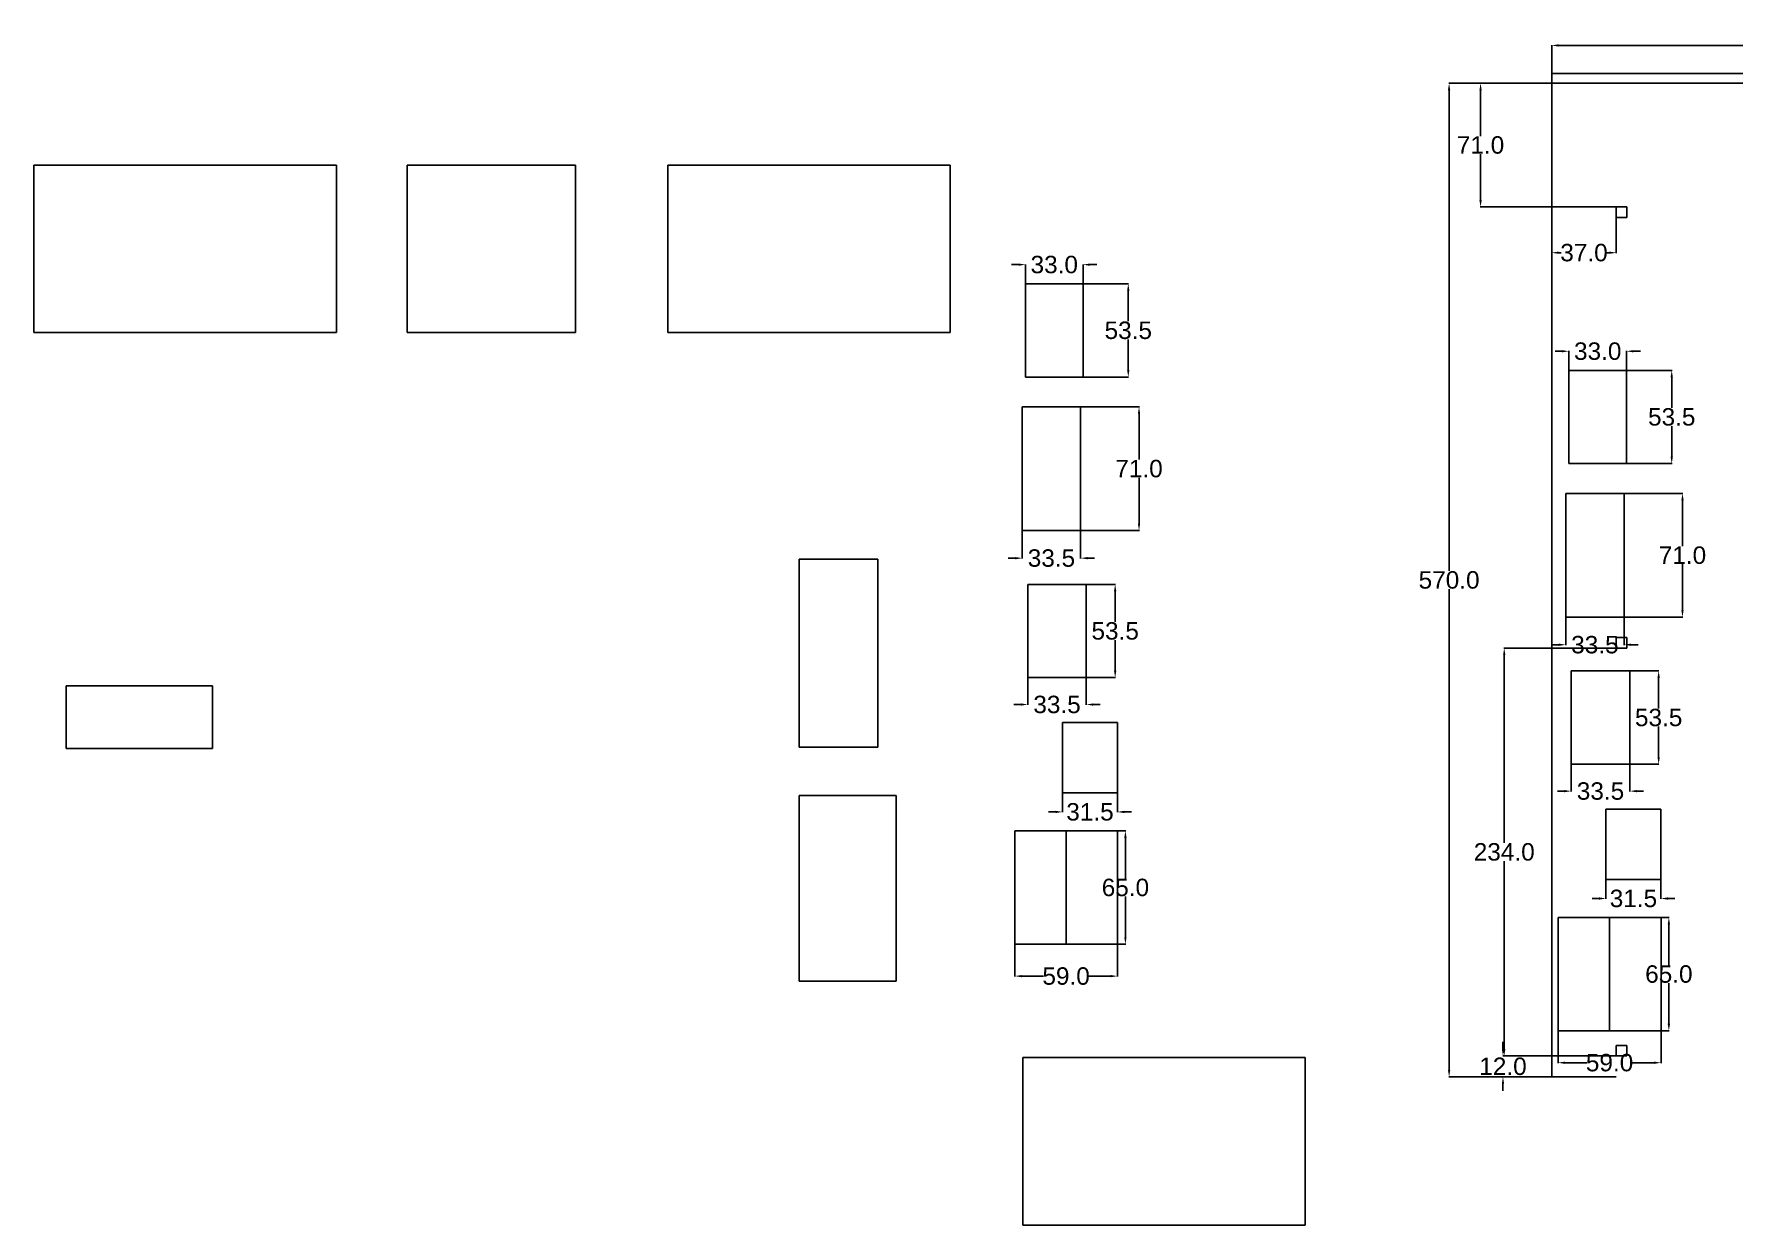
# Model space of a CAD drawing. Header units: inches. Extents: x -870 to 1892, y -713 to 598.
# Drawn here: x -870 to 105, y -85 to 598 of the extents above; entities that cross this region are included whole.
import ezdxf

# ---------------------------------------------------------------- set-up
doc = ezdxf.new("R2010")
doc.units = ezdxf.units.IN
doc.header["$MEASUREMENT"] = 0
for name, color, linetype in [('pillars', 130, 'Continuous'), ('Racks', 140, 'Continuous'), ('Shearing Machine', 100, 'Continuous'), ('Table', 40, 'Continuous'), ('Temprory Storage', 190, 'Continuous'), ('Text', 7, 'Continuous'), ('Walls', 1, 'Continuous')]:
    doc.layers.add(name, color=color, linetype=linetype)
doc.styles.get("Standard").update_dxf_attribs({"font": 'arial.ttf'})
doc.dimstyles.get("Standard").update_dxf_attribs({"dimtxt": 10, "dimasz": 4, "dimexe": 0.18, "dimexo": 0.0625, "dimgap": 0.09, "dimtad": 0, "dimtih": 1, "dimtoh": 1, "dimdec": 1, "dimzin": 0, "dimdsep": 46, "dimtxsty": 'Standard', "dimcen": 0.09, "dimadec": 0, "dimazin": 0, "dimtfac": 1, "dimtdec": 1, "dimtofl": 0, "dimtmove": 0, "dimatfit": 3, "dimfxl": 1, "dimtolj": 1, "dimtzin": 0, "dimarcsym": 0})

# ---------------------------------------------------------------- blocks, each defined once
blk = doc.blocks.new('*D1')
at = {"layer": 'Defpoints', "color": 0, "transparency": 16777216}
for p in [(-58.87, 570), (0, 570), (0, 0)]:
    blk.add_point(p, dxfattribs=at)
at = {"layer": 'Text', "color": 0, "lineweight": -2, "transparency": 16777216}
for p, q in [((-0.06, 570), (-59.05, 570)), ((-58.87, 566), (-58.87, 290.2)), ((-58.87, 4), (-58.87, 279.8)), ((-0.06, 0), (-59.05, 0))]:
    blk.add_line(p, q, dxfattribs=at)
at = {"layer": 'Text', "color": 0, "transparency": 16777216}
for points in [[(-59.54, 566), (-58.2, 566), (-58.87, 570)], [(-59.54, 4), (-58.2, 4), (-58.87, 0)]]:
    blk.add_solid(points, dxfattribs=at)
at = {"layer": 'Text', "color": 0, "transparency": 16777216, "insert": (-58.87, 285), "char_height": 10, "attachment_point": 5}
blk.add_mtext('\\A1;570.0', dxfattribs=at)
blk = doc.blocks.new('*D2')
at = {"layer": 'Defpoints', "color": 0, "transparency": 16777216}
for p in [(706, 591.66), (0, 570), (706, 570)]:
    blk.add_point(p, dxfattribs=at)
at = {"layer": 'Text', "color": 0, "lineweight": -2, "transparency": 16777216}
for p, q in [((0, 570.06), (0, 591.84)), ((4, 591.66), (336.1, 591.66)), ((702, 591.66), (369.9, 591.66)), ((706, 570.06), (706, 591.84))]:
    blk.add_line(p, q, dxfattribs=at)
at = {"layer": 'Text', "color": 0, "transparency": 16777216}
for points in [[(4, 592.33), (4, 591), (0, 591.66)], [(702, 592.33), (702, 591), (706, 591.66)]]:
    blk.add_solid(points, dxfattribs=at)
at = {"layer": 'Text', "color": 0, "transparency": 16777216, "insert": (353, 591.66), "char_height": 10, "attachment_point": 5}
blk.add_mtext('\\A1;706.0', dxfattribs=at)
blk = doc.blocks.new('*D3')
at = {"layer": 'Defpoints', "color": 0, "transparency": 16777216}
for p in [(-249.04, 141.1), (-244.53, 141.1), (-249.04, 76.1)]:
    blk.add_point(p, dxfattribs=at)
at = {"layer": 'Text', "color": 0, "lineweight": -2, "transparency": 16777216}
for p, q in [((-248.98, 141.1), (-244.35, 141.1)), ((-244.53, 137.1), (-244.53, 113.8)), ((-244.53, 80.1), (-244.53, 103.4)), ((-248.98, 76.1), (-244.35, 76.1))]:
    blk.add_line(p, q, dxfattribs=at)
at = {"layer": 'Text', "color": 0, "transparency": 16777216}
for points in [[(-245.2, 137.1), (-243.86, 137.1), (-244.53, 141.1)], [(-245.2, 80.1), (-243.86, 80.1), (-244.53, 76.1)]]:
    blk.add_solid(points, dxfattribs=at)
at = {"layer": 'Text', "color": 0, "transparency": 16777216, "insert": (-244.53, 108.6), "char_height": 10, "attachment_point": 5}
blk.add_mtext('\\A1;65.0', dxfattribs=at)
blk = doc.blocks.new('*D4')
at = {"layer": 'Defpoints', "color": 0, "transparency": 16777216}
for p in [(-308.04, 76.1), (-249.04, 76.1), (-249.04, 57.78)]:
    blk.add_point(p, dxfattribs=at)
at = {"layer": 'Text', "color": 0, "lineweight": -2, "transparency": 16777216}
for p, q in [((-308.04, 76.04), (-308.04, 57.6)), ((-249.04, 76.04), (-249.04, 57.6)), ((-304.04, 57.78), (-291.6, 57.78)), ((-253.04, 57.78), (-265.48, 57.78))]:
    blk.add_line(p, q, dxfattribs=at)
at = {"layer": 'Text', "color": 0, "transparency": 16777216}
for points in [[(-304.04, 58.44), (-304.04, 57.11), (-308.04, 57.78)], [(-253.04, 58.44), (-253.04, 57.11), (-249.04, 57.78)]]:
    blk.add_solid(points, dxfattribs=at)
at = {"layer": 'Text', "color": 0, "transparency": 16777216, "insert": (-278.54, 57.78), "char_height": 10, "attachment_point": 5}
blk.add_mtext('\\A1;59.0', dxfattribs=at)
blk = doc.blocks.new('*D5')
at = {"layer": 'Defpoints', "color": 0, "transparency": 16777216}
for p in [(-280.6, 162.95), (-249.1, 162.95), (-249.1, 151.97)]:
    blk.add_point(p, dxfattribs=at)
at = {"layer": 'Text', "color": 0, "lineweight": -2, "transparency": 16777216}
for p, q in [((-280.6, 162.89), (-280.6, 151.79)), ((-249.1, 162.89), (-249.1, 151.79)), ((-284.6, 151.97), (-288.6, 151.97)), ((-245.1, 151.97), (-241.1, 151.97))]:
    blk.add_line(p, q, dxfattribs=at)
at = {"layer": 'Text', "color": 0, "transparency": 16777216}
for points in [[(-284.6, 152.64), (-284.6, 151.3), (-280.6, 151.97)], [(-245.1, 152.64), (-245.1, 151.3), (-249.1, 151.97)]]:
    blk.add_solid(points, dxfattribs=at)
at = {"layer": 'Text', "color": 0, "transparency": 16777216, "insert": (-264.85, 151.97), "char_height": 10, "attachment_point": 5}
blk.add_mtext('\\A1;31.5', dxfattribs=at)
blk = doc.blocks.new('*D6')
at = {"layer": 'Defpoints', "color": 0, "transparency": 16777216}
for p in [(-266.99, 282.51), (-250.39, 282.51), (-266.99, 229.01)]:
    blk.add_point(p, dxfattribs=at)
at = {"layer": 'Text', "color": 0, "lineweight": -2, "transparency": 16777216}
for p, q in [((-266.93, 282.51), (-250.21, 282.51)), ((-250.39, 278.51), (-250.39, 260.96)), ((-250.39, 233.01), (-250.39, 250.56)), ((-266.93, 229.01), (-250.21, 229.01))]:
    blk.add_line(p, q, dxfattribs=at)
at = {"layer": 'Text', "color": 0, "transparency": 16777216}
for points in [[(-251.06, 278.51), (-249.72, 278.51), (-250.39, 282.51)], [(-251.06, 233.01), (-249.72, 233.01), (-250.39, 229.01)]]:
    blk.add_solid(points, dxfattribs=at)
at = {"layer": 'Text', "color": 0, "transparency": 16777216, "insert": (-250.39, 255.76), "char_height": 10, "attachment_point": 5}
blk.add_mtext('\\A1;53.5', dxfattribs=at)
blk = doc.blocks.new('*D7')
at = {"layer": 'Defpoints', "color": 0, "transparency": 16777216}
for p in [(-300.49, 229.01), (-266.99, 229.01), (-266.99, 213.57)]:
    blk.add_point(p, dxfattribs=at)
at = {"layer": 'Text', "color": 0, "lineweight": -2, "transparency": 16777216}
for p, q in [((-300.49, 228.95), (-300.49, 213.39)), ((-266.99, 228.95), (-266.99, 213.39)), ((-304.49, 213.57), (-308.49, 213.57)), ((-262.99, 213.57), (-258.99, 213.57))]:
    blk.add_line(p, q, dxfattribs=at)
at = {"layer": 'Text', "color": 0, "transparency": 16777216}
for points in [[(-304.49, 214.24), (-304.49, 212.91), (-300.49, 213.57)], [(-262.99, 214.24), (-262.99, 212.91), (-266.99, 213.57)]]:
    blk.add_solid(points, dxfattribs=at)
at = {"layer": 'Text', "color": 0, "transparency": 16777216, "insert": (-283.74, 213.57), "char_height": 10, "attachment_point": 5}
blk.add_mtext('\\A1;33.5', dxfattribs=at)
blk = doc.blocks.new('*D8')
at = {"layer": 'Defpoints', "color": 0, "transparency": 16777216}
for p in [(-303.7, 313.37), (-270.2, 313.37), (-270.2, 297.54)]:
    blk.add_point(p, dxfattribs=at)
at = {"layer": 'Text', "color": 0, "lineweight": -2, "transparency": 16777216}
for p, q in [((-303.7, 313.31), (-303.7, 297.36)), ((-270.2, 313.31), (-270.2, 297.36)), ((-307.7, 297.54), (-311.7, 297.54)), ((-266.2, 297.54), (-262.2, 297.54))]:
    blk.add_line(p, q, dxfattribs=at)
at = {"layer": 'Text', "color": 0, "transparency": 16777216}
for points in [[(-307.7, 298.2), (-307.7, 296.87), (-303.7, 297.54)], [(-266.2, 298.2), (-266.2, 296.87), (-270.2, 297.54)]]:
    blk.add_solid(points, dxfattribs=at)
at = {"layer": 'Text', "color": 0, "transparency": 16777216, "insert": (-286.95, 297.54), "char_height": 10, "attachment_point": 5}
blk.add_mtext('\\A1;33.5', dxfattribs=at)
blk = doc.blocks.new('*D9')
at = {"layer": 'Defpoints', "color": 0, "transparency": 16777216}
for p in [(-270.2, 384.37), (-236.72, 384.37), (-270.2, 313.37)]:
    blk.add_point(p, dxfattribs=at)
at = {"layer": 'Text', "color": 0, "lineweight": -2, "transparency": 16777216}
for p, q in [((-270.14, 384.37), (-236.54, 384.37)), ((-236.72, 380.37), (-236.72, 354.07)), ((-236.72, 317.37), (-236.72, 343.67)), ((-270.14, 313.37), (-236.54, 313.37))]:
    blk.add_line(p, q, dxfattribs=at)
at = {"layer": 'Text', "color": 0, "transparency": 16777216}
for points in [[(-237.38, 380.37), (-236.05, 380.37), (-236.72, 384.37)], [(-237.38, 317.37), (-236.05, 317.37), (-236.72, 313.37)]]:
    blk.add_solid(points, dxfattribs=at)
at = {"layer": 'Text', "color": 0, "transparency": 16777216, "insert": (-236.72, 348.87), "char_height": 10, "attachment_point": 5}
blk.add_mtext('\\A1;71.0', dxfattribs=at)
blk = doc.blocks.new('*D10')
at = {"layer": 'Defpoints', "color": 0, "transparency": 16777216}
for p in [(-268.83, 454.95), (-242.88, 454.95), (-268.83, 401.45)]:
    blk.add_point(p, dxfattribs=at)
at = {"layer": 'Text', "color": 0, "lineweight": -2, "transparency": 16777216}
for p, q in [((-268.77, 454.95), (-242.7, 454.95)), ((-242.88, 450.95), (-242.88, 433.4)), ((-242.88, 405.45), (-242.88, 423)), ((-268.77, 401.45), (-242.7, 401.45))]:
    blk.add_line(p, q, dxfattribs=at)
at = {"layer": 'Text', "color": 0, "transparency": 16777216}
for points in [[(-243.55, 450.95), (-242.21, 450.95), (-242.88, 454.95)], [(-243.55, 405.45), (-242.21, 405.45), (-242.88, 401.45)]]:
    blk.add_solid(points, dxfattribs=at)
at = {"layer": 'Text', "color": 0, "transparency": 16777216, "insert": (-242.88, 428.2), "char_height": 10, "attachment_point": 5}
blk.add_mtext('\\A1;53.5', dxfattribs=at)
blk = doc.blocks.new('*D11')
at = {"layer": 'Defpoints', "color": 0, "transparency": 16777216}
for p in [(-268.83, 465.91), (-301.83, 454.95), (-268.83, 454.95)]:
    blk.add_point(p, dxfattribs=at)
at = {"layer": 'Text', "color": 0, "lineweight": -2, "transparency": 16777216}
for p, q in [((-305.83, 465.91), (-309.83, 465.91)), ((-301.83, 455.01), (-301.83, 466.09)), ((-268.83, 455.01), (-268.83, 466.09)), ((-264.83, 465.91), (-260.83, 465.91))]:
    blk.add_line(p, q, dxfattribs=at)
at = {"layer": 'Text', "color": 0, "transparency": 16777216}
for points in [[(-305.83, 466.57), (-305.83, 465.24), (-301.83, 465.91)], [(-264.83, 466.57), (-264.83, 465.24), (-268.83, 465.91)]]:
    blk.add_solid(points, dxfattribs=at)
at = {"layer": 'Text', "color": 0, "transparency": 16777216, "insert": (-285.33, 465.91), "char_height": 10, "attachment_point": 5}
blk.add_mtext('\\A1;33.0', dxfattribs=at)
blk = doc.blocks.new('*D24')
at = {"layer": 'Defpoints', "color": 0, "transparency": 16777216}
for p in [(62.66, 91.43), (67.17, 91.43), (62.66, 26.43)]:
    blk.add_point(p, dxfattribs=at)
at = {"layer": 'Text', "color": 0, "lineweight": -2, "transparency": 16777216}
for p, q in [((62.72, 91.43), (67.35, 91.43)), ((67.17, 87.43), (67.17, 64.13)), ((67.17, 30.43), (67.17, 53.74)), ((62.72, 26.43), (67.35, 26.43))]:
    blk.add_line(p, q, dxfattribs=at)
at = {"layer": 'Text', "color": 0, "transparency": 16777216}
for points in [[(66.5, 87.43), (67.83, 87.43), (67.17, 91.43)], [(66.5, 30.43), (67.83, 30.43), (67.17, 26.43)]]:
    blk.add_solid(points, dxfattribs=at)
at = {"layer": 'Text', "color": 0, "transparency": 16777216, "insert": (67.17, 58.93), "char_height": 10, "attachment_point": 5}
blk.add_mtext('\\A1;65.0', dxfattribs=at)
blk = doc.blocks.new('*D25')
at = {"layer": 'Defpoints', "color": 0, "transparency": 16777216}
for p in [(3.66, 26.43), (62.66, 26.43), (62.66, 8.11)]:
    blk.add_point(p, dxfattribs=at)
at = {"layer": 'Text', "color": 0, "lineweight": -2, "transparency": 16777216}
for p, q in [((3.66, 26.37), (3.66, 7.93)), ((62.66, 26.37), (62.66, 7.93)), ((7.66, 8.11), (20.09, 8.11)), ((58.66, 8.11), (46.22, 8.11))]:
    blk.add_line(p, q, dxfattribs=at)
at = {"layer": 'Text', "color": 0, "transparency": 16777216}
for points in [[(7.66, 8.77), (7.66, 7.44), (3.66, 8.11)], [(58.66, 8.77), (58.66, 7.44), (62.66, 8.11)]]:
    blk.add_solid(points, dxfattribs=at)
at = {"layer": 'Text', "color": 0, "transparency": 16777216, "insert": (33.16, 8.11), "char_height": 10, "attachment_point": 5}
blk.add_mtext('\\A1;59.0', dxfattribs=at)
blk = doc.blocks.new('*D26')
at = {"layer": 'Defpoints', "color": 0, "transparency": 16777216}
for p in [(31.1, 113.28), (62.6, 113.28), (62.6, 102.3)]:
    blk.add_point(p, dxfattribs=at)
at = {"layer": 'Text', "color": 0, "lineweight": -2, "transparency": 16777216}
for p, q in [((31.1, 113.22), (31.1, 102.12)), ((62.6, 113.22), (62.6, 102.12)), ((27.1, 102.3), (23.1, 102.3)), ((66.6, 102.3), (70.6, 102.3))]:
    blk.add_line(p, q, dxfattribs=at)
at = {"layer": 'Text', "color": 0, "transparency": 16777216}
for points in [[(27.1, 102.97), (27.1, 101.63), (31.1, 102.3)], [(66.6, 102.97), (66.6, 101.63), (62.6, 102.3)]]:
    blk.add_solid(points, dxfattribs=at)
at = {"layer": 'Text', "color": 0, "transparency": 16777216, "insert": (46.85, 102.3), "char_height": 10, "attachment_point": 5}
blk.add_mtext('\\A1;31.5', dxfattribs=at)
blk = doc.blocks.new('*D27')
at = {"layer": 'Defpoints', "color": 0, "transparency": 16777216}
for p in [(44.71, 232.84), (61.31, 232.84), (44.71, 179.34)]:
    blk.add_point(p, dxfattribs=at)
at = {"layer": 'Text', "color": 0, "lineweight": -2, "transparency": 16777216}
for p, q in [((44.77, 232.84), (61.49, 232.84)), ((61.31, 228.84), (61.31, 211.29)), ((61.31, 183.34), (61.31, 200.89)), ((44.77, 179.34), (61.49, 179.34))]:
    blk.add_line(p, q, dxfattribs=at)
at = {"layer": 'Text', "color": 0, "transparency": 16777216}
for points in [[(60.64, 228.84), (61.98, 228.84), (61.31, 232.84)], [(60.64, 183.34), (61.98, 183.34), (61.31, 179.34)]]:
    blk.add_solid(points, dxfattribs=at)
at = {"layer": 'Text', "color": 0, "transparency": 16777216, "insert": (61.31, 206.09), "char_height": 10, "attachment_point": 5}
blk.add_mtext('\\A1;53.5', dxfattribs=at)
blk = doc.blocks.new('*D28')
at = {"layer": 'Defpoints', "color": 0, "transparency": 16777216}
for p in [(11.21, 179.34), (44.71, 179.34), (44.71, 163.9)]:
    blk.add_point(p, dxfattribs=at)
at = {"layer": 'Text', "color": 0, "lineweight": -2, "transparency": 16777216}
for p, q in [((11.21, 179.28), (11.21, 163.72)), ((44.71, 179.28), (44.71, 163.72)), ((7.21, 163.9), (3.21, 163.9)), ((48.71, 163.9), (52.71, 163.9))]:
    blk.add_line(p, q, dxfattribs=at)
at = {"layer": 'Text', "color": 0, "transparency": 16777216}
for points in [[(7.21, 164.57), (7.21, 163.24), (11.21, 163.9)], [(48.71, 164.57), (48.71, 163.24), (44.71, 163.9)]]:
    blk.add_solid(points, dxfattribs=at)
at = {"layer": 'Text', "color": 0, "transparency": 16777216, "insert": (27.96, 163.9), "char_height": 10, "attachment_point": 5}
blk.add_mtext('\\A1;33.5', dxfattribs=at)
blk = doc.blocks.new('*D29')
at = {"layer": 'Defpoints', "color": 0, "transparency": 16777216}
for p in [(8, 263.7), (41.5, 263.7), (41.5, 247.87)]:
    blk.add_point(p, dxfattribs=at)
at = {"layer": 'Text', "color": 0, "lineweight": -2, "transparency": 16777216}
for p, q in [((8, 263.64), (8, 247.69)), ((41.5, 263.64), (41.5, 247.69)), ((4, 247.87), (0, 247.87)), ((45.5, 247.87), (49.5, 247.87))]:
    blk.add_line(p, q, dxfattribs=at)
at = {"layer": 'Text', "color": 0, "transparency": 16777216}
for points in [[(4, 248.54), (4, 247.2), (8, 247.87)], [(45.5, 248.54), (45.5, 247.2), (41.5, 247.87)]]:
    blk.add_solid(points, dxfattribs=at)
at = {"layer": 'Text', "color": 0, "transparency": 16777216, "insert": (24.75, 247.87), "char_height": 10, "attachment_point": 5}
blk.add_mtext('\\A1;33.5', dxfattribs=at)
blk = doc.blocks.new('*D30')
at = {"layer": 'Defpoints', "color": 0, "transparency": 16777216}
for p in [(41.5, 334.7), (74.98, 334.7), (41.5, 263.7)]:
    blk.add_point(p, dxfattribs=at)
at = {"layer": 'Text', "color": 0, "lineweight": -2, "transparency": 16777216}
for p, q in [((41.56, 334.7), (75.16, 334.7)), ((74.98, 330.7), (74.98, 304.4)), ((74.98, 267.7), (74.98, 294.01)), ((41.56, 263.7), (75.16, 263.7))]:
    blk.add_line(p, q, dxfattribs=at)
at = {"layer": 'Text', "color": 0, "transparency": 16777216}
for points in [[(74.31, 330.7), (75.65, 330.7), (74.98, 334.7)], [(74.31, 267.7), (75.65, 267.7), (74.98, 263.7)]]:
    blk.add_solid(points, dxfattribs=at)
at = {"layer": 'Text', "color": 0, "transparency": 16777216, "insert": (74.98, 299.2), "char_height": 10, "attachment_point": 5}
blk.add_mtext('\\A1;71.0', dxfattribs=at)
blk = doc.blocks.new('*D31')
at = {"layer": 'Defpoints', "color": 0, "transparency": 16777216}
for p in [(42.87, 405.28), (68.82, 405.28), (42.87, 351.78)]:
    blk.add_point(p, dxfattribs=at)
at = {"layer": 'Text', "color": 0, "lineweight": -2, "transparency": 16777216}
for p, q in [((42.93, 405.28), (69, 405.28)), ((68.82, 401.28), (68.82, 383.73)), ((68.82, 355.78), (68.82, 373.33)), ((42.93, 351.78), (69, 351.78))]:
    blk.add_line(p, q, dxfattribs=at)
at = {"layer": 'Text', "color": 0, "transparency": 16777216}
for points in [[(68.15, 401.28), (69.48, 401.28), (68.82, 405.28)], [(68.15, 355.78), (69.48, 355.78), (68.82, 351.78)]]:
    blk.add_solid(points, dxfattribs=at)
at = {"layer": 'Text', "color": 0, "transparency": 16777216, "insert": (68.82, 378.53), "char_height": 10, "attachment_point": 5}
blk.add_mtext('\\A1;53.5', dxfattribs=at)
blk = doc.blocks.new('*D32')
at = {"layer": 'Defpoints', "color": 0, "transparency": 16777216}
for p in [(42.87, 416.24), (9.87, 405.28), (42.87, 405.28)]:
    blk.add_point(p, dxfattribs=at)
at = {"layer": 'Text', "color": 0, "lineweight": -2, "transparency": 16777216}
for p, q in [((5.87, 416.24), (1.87, 416.24)), ((9.87, 405.34), (9.87, 416.42)), ((42.87, 405.34), (42.87, 416.42)), ((46.87, 416.24), (50.87, 416.24))]:
    blk.add_line(p, q, dxfattribs=at)
at = {"layer": 'Text', "color": 0, "transparency": 16777216}
for points in [[(5.87, 416.9), (5.87, 415.57), (9.87, 416.24)], [(46.87, 416.9), (46.87, 415.57), (42.87, 416.24)]]:
    blk.add_solid(points, dxfattribs=at)
at = {"layer": 'Text', "color": 0, "transparency": 16777216, "insert": (26.37, 416.24), "char_height": 10, "attachment_point": 5}
blk.add_mtext('\\A1;33.0', dxfattribs=at)
blk = doc.blocks.new('*D33')
at = {"layer": 'Defpoints', "color": 0, "transparency": 16777216}
for p in [(-27.97, 12), (37, 12), (37, 0)]:
    blk.add_point(p, dxfattribs=at)
at = {"layer": 'Text', "color": 0, "lineweight": -2, "transparency": 16777216}
for p, q in [((-27.97, 16), (-27.97, 20)), ((36.94, 12), (-28.15, 12)), ((36.94, 0), (-28.15, 0)), ((-27.97, -4), (-27.97, -8))]:
    blk.add_line(p, q, dxfattribs=at)
at = {"layer": 'Text', "color": 0, "transparency": 16777216}
for points in [[(-28.64, 16), (-27.3, 16), (-27.97, 12)], [(-28.64, -4), (-27.3, -4), (-27.97, 0)]]:
    blk.add_solid(points, dxfattribs=at)
at = {"layer": 'Text', "color": 0, "transparency": 16777216, "insert": (-27.97, 6), "char_height": 10, "attachment_point": 5}
blk.add_mtext('\\A1;12.0', dxfattribs=at)
blk = doc.blocks.new('*D34')
at = {"layer": 'Defpoints', "color": 0, "transparency": 16777216}
for p in [(-27.25, 246), (43, 246), (43, 12)]:
    blk.add_point(p, dxfattribs=at)
at = {"layer": 'Text', "color": 0, "lineweight": -2, "transparency": 16777216}
for p, q in [((42.94, 246), (-27.43, 246)), ((-27.25, 242), (-27.25, 134.2)), ((-27.25, 16), (-27.25, 123.8)), ((42.94, 12), (-27.43, 12))]:
    blk.add_line(p, q, dxfattribs=at)
at = {"layer": 'Text', "color": 0, "transparency": 16777216}
for points in [[(-27.91, 242), (-26.58, 242), (-27.25, 246)], [(-27.91, 16), (-26.58, 16), (-27.25, 12)]]:
    blk.add_solid(points, dxfattribs=at)
at = {"layer": 'Text', "color": 0, "transparency": 16777216, "insert": (-27.25, 129), "char_height": 10, "attachment_point": 5}
blk.add_mtext('\\A1;234.0', dxfattribs=at)
blk = doc.blocks.new('*D42')
at = {"layer": 'Defpoints', "color": 0, "transparency": 16777216}
for p in [(0, 499), (37, 499), (0, 472.76)]:
    blk.add_point(p, dxfattribs=at)
at = {"layer": 'Text', "color": 0, "lineweight": -2, "transparency": 16777216}
for p, q in [((0, 498.94), (0, 472.58)), ((37, 498.94), (37, 472.58)), ((4, 472.76), (5.44, 472.76)), ((33, 472.76), (31.56, 472.76))]:
    blk.add_line(p, q, dxfattribs=at)
at = {"layer": 'Text', "color": 0, "transparency": 16777216}
for points in [[(4, 473.43), (4, 472.1), (0, 472.76)], [(33, 473.43), (33, 472.1), (37, 472.76)]]:
    blk.add_solid(points, dxfattribs=at)
at = {"layer": 'Text', "color": 0, "transparency": 16777216, "insert": (18.5, 472.76), "char_height": 10, "attachment_point": 5}
blk.add_mtext('\\A1;37.0', dxfattribs=at)
blk = doc.blocks.new('*D43')
at = {"layer": 'Defpoints', "color": 0, "transparency": 16777216}
for p in [(-40.84, 570), (37, 570), (37, 499)]:
    blk.add_point(p, dxfattribs=at)
at = {"layer": 'Text', "color": 0, "lineweight": -2, "transparency": 16777216}
for p, q in [((36.94, 570), (-41.02, 570)), ((-40.84, 566), (-40.84, 539.7)), ((-40.84, 503), (-40.84, 529.3)), ((36.94, 499), (-41.02, 499))]:
    blk.add_line(p, q, dxfattribs=at)
at = {"layer": 'Text', "color": 0, "transparency": 16777216}
for points in [[(-41.5, 566), (-40.17, 566), (-40.84, 570)], [(-41.5, 503), (-40.17, 503), (-40.84, 499)]]:
    blk.add_solid(points, dxfattribs=at)
at = {"layer": 'Text', "color": 0, "transparency": 16777216, "insert": (-40.84, 534.5), "char_height": 10, "attachment_point": 5}
blk.add_mtext('\\A1;71.0', dxfattribs=at)

msp = doc.modelspace()

# ---------------------------------------------------------------- linework, layer by layer
at = {"layer": 'pillars'}
for p, q in [((43, 499), (37, 499)), ((37, 499), (37, 493)), ((43, 493), (43, 499)), ((37, 493), (43, 493)), ((43, 252), (37, 252)), ((37, 252), (37, 246)), ((37, 246), (43, 246)), ((43, 246), (43, 252)), ((37, 18), (43, 18)), ((37, 12), (37, 18)), ((43, 12), (37, 12)), ((43, 18), (43, 12))]:
    msp.add_line(p, q, dxfattribs=at)
at = {"layer": 'Racks'}
for p, q in [((-268.83, 454.95), (-301.83, 454.95)), ((-301.83, 454.95), (-301.83, 401.45)), ((-268.83, 401.45), (-268.83, 454.95)), ((-301.83, 401.45), (-268.83, 401.45)), ((42.87, 405.28), (9.87, 405.28)), ((9.87, 405.28), (9.87, 351.78)), ((42.87, 351.78), (42.87, 405.28)), ((-303.7, 313.37), (-303.7, 384.37)), ((-303.7, 384.37), (-270.2, 384.37)), ((-270.2, 384.37), (-270.2, 313.37)), ((9.87, 351.78), (42.87, 351.78)), ((8, 263.7), (8, 334.7)), ((8, 334.7), (41.5, 334.7)), ((41.5, 334.7), (41.5, 263.7)), ((-270.2, 313.37), (-303.7, 313.37)), ((-266.99, 282.51), (-300.49, 282.51)), ((-300.49, 282.51), (-300.49, 229.01)), ((-266.99, 229.01), (-266.99, 282.51)), ((41.5, 263.7), (8, 263.7)), ((-300.49, 229.01), (-266.99, 229.01)), ((44.71, 232.84), (11.21, 232.84)), ((11.21, 232.84), (11.21, 179.34)), ((44.71, 179.34), (44.71, 232.84)), ((-249.1, 203.2), (-280.6, 203.2)), ((-280.6, 203.2), (-280.6, 162.95)), ((-249.1, 162.95), (-249.1, 203.2)), ((11.21, 179.34), (44.71, 179.34)), ((-280.6, 162.95), (-249.1, 162.95)), ((62.6, 153.53), (31.1, 153.53)), ((31.1, 153.53), (31.1, 113.28)), ((62.6, 113.28), (62.6, 153.53)), ((-249.04, 141.1), (-308.04, 141.1)), ((-308.04, 141.1), (-308.04, 76.1)), ((-278.54, 141.1), (-278.54, 76.1)), ((-249.04, 76.1), (-249.04, 141.1)), ((31.1, 113.28), (62.6, 113.28)), ((62.66, 91.43), (3.66, 91.43)), ((3.66, 91.43), (3.66, 26.43)), ((33.16, 91.43), (33.16, 26.43)), ((62.66, 26.43), (62.66, 91.43)), ((-308.04, 76.1), (-249.04, 76.1)), ((3.66, 26.43), (62.66, 26.43))]:
    msp.add_line(p, q, dxfattribs=at)
at = {"layer": 'Shearing Machine'}
for p, q in [((-431.58, 189.03), (-431.58, 297.03)), ((-431.58, 297.03), (-386.58, 297.03)), ((-386.58, 297.03), (-386.58, 189.03)), ((-386.58, 189.03), (-431.58, 189.03)), ((-431.58, 161.37), (-431.58, 54.87)), ((-376.08, 161.37), (-431.58, 161.37)), ((-376.08, 54.87), (-376.08, 161.37)), ((-431.58, 54.87), (-376.08, 54.87))]:
    msp.add_line(p, q, dxfattribs=at)
at = {"layer": 'Table'}
for p, q in [((-768.08, 224.35), (-852.08, 224.35)), ((-852.08, 224.35), (-852.08, 188.35)), ((-768.08, 188.35), (-768.08, 224.35)), ((-852.08, 188.35), (-768.08, 188.35))]:
    msp.add_line(p, q, dxfattribs=at)
at = {"layer": 'Temprory Storage'}
for p, q in [((-697, 523), (-870.5, 523)), ((-870.5, 523), (-870.5, 427)), ((-697, 427), (-697, 523)), ((-559.9, 523), (-656.4, 523)), ((-656.4, 523), (-656.4, 427)), ((-559.9, 427), (-559.9, 523)), ((-507.04, 427), (-507.04, 523)), ((-507.04, 523), (-345.04, 523)), ((-345.04, 523), (-345.04, 427)), ((-870.5, 427), (-697, 427)), ((-656.4, 427), (-559.9, 427)), ((-345.04, 427), (-507.04, 427)), ((-303.41, -84.98), (-303.41, 11.02)), ((-303.41, 11.02), (-141.41, 11.02)), ((-141.41, 11.02), (-141.41, -84.98)), ((-141.41, -84.98), (-303.41, -84.98))]:
    msp.add_line(p, q, dxfattribs=at)
at = {"layer": 'Walls'}
for p, q in [((0, 575.5), (706, 575.5)), ((0, 0), (0, 570)), ((0, 570), (706, 570)), ((0, 0), (37, 0))]:
    msp.add_line(p, q, dxfattribs=at)

# ---------------------------------------------------------------- dimensions: what is measured, and where the dimension line sits
at = {"layer": 'Text'}
for base, p1, p2, picture, middle in [((706, 591.66), (0, 570), (706, 570), '*D2', (353, 591.66)), ((0, 472.76), (37, 499), (0, 499), '*D42', (18.5, 472.76)), ((-268.83, 465.91), (-301.83, 454.95), (-268.83, 454.95), '*D11', (-285.33, 465.91)), ((42.87, 416.24), (9.87, 405.28), (42.87, 405.28), '*D32', (26.37, 416.24)), ((-270.2, 297.54), (-303.7, 313.37), (-270.2, 313.37), '*D8', (-286.95, 297.54)), ((41.5, 247.87), (8, 263.7), (41.5, 263.7), '*D29', (24.75, 247.87)), ((-266.99, 213.57), (-300.49, 229.01), (-266.99, 229.01), '*D7', (-283.74, 213.57)), ((44.71, 163.9), (11.21, 179.34), (44.71, 179.34), '*D28', (27.96, 163.9)), ((-249.1, 151.97), (-280.6, 162.95), (-249.1, 162.95), '*D5', (-264.85, 151.97)), ((62.6, 102.3), (31.1, 113.28), (62.6, 113.28), '*D26', (46.85, 102.3)), ((-249.04, 57.78), (-308.04, 76.1), (-249.04, 76.1), '*D4', (-278.54, 57.78)), ((62.66, 8.11), (3.66, 26.43), (62.66, 26.43), '*D25', (33.16, 8.11))]:
    dim = msp.add_linear_dim(base=base, p1=p1, p2=p2, dimstyle='Standard', dxfattribs=at)
    dim.commit()
    dim.dimension.update_dxf_attribs({"geometry": picture, "text_midpoint": middle})
dim = msp.add_linear_dim(base=(-58.87, 570), p1=(0, 0), p2=(0, 570), angle=90, dimstyle='Standard', dxfattribs=at)
dim.commit()
dim.dimension.update_dxf_attribs({"geometry": '*D1', "text_midpoint": (-58.87, 285), "dimtype": 160})
for base, p1, p2, picture, middle in [((-40.84, 570), (37, 499), (37, 570), '*D43', (-40.84, 534.5)), ((-242.88, 454.95), (-268.83, 401.45), (-268.83, 454.95), '*D10', (-242.88, 428.2)), ((68.82, 405.28), (42.87, 351.78), (42.87, 405.28), '*D31', (68.82, 378.53)), ((-236.72, 384.37), (-270.2, 313.37), (-270.2, 384.37), '*D9', (-236.72, 348.87)), ((74.98, 334.7), (41.5, 263.7), (41.5, 334.7), '*D30', (74.98, 299.2)), ((-250.39, 282.51), (-266.99, 229.01), (-266.99, 282.51), '*D6', (-250.39, 255.76)), ((-27.25, 246), (43, 12), (43, 246), '*D34', (-27.25, 129)), ((61.31, 232.84), (44.71, 179.34), (44.71, 232.84), '*D27', (61.31, 206.09)), ((-244.53, 141.1), (-249.04, 76.1), (-249.04, 141.1), '*D3', (-244.53, 108.6)), ((67.17, 91.43), (62.66, 26.43), (62.66, 91.43), '*D24', (67.17, 58.93)), ((-27.97, 12), (37, 0), (37, 12), '*D33', (-27.97, 6))]:
    dim = msp.add_linear_dim(base=base, p1=p1, p2=p2, angle=90, dimstyle='Standard', dxfattribs=at)
    dim.commit()
    dim.dimension.update_dxf_attribs({"geometry": picture, "text_midpoint": middle})

doc.saveas('drawing.dxf')
